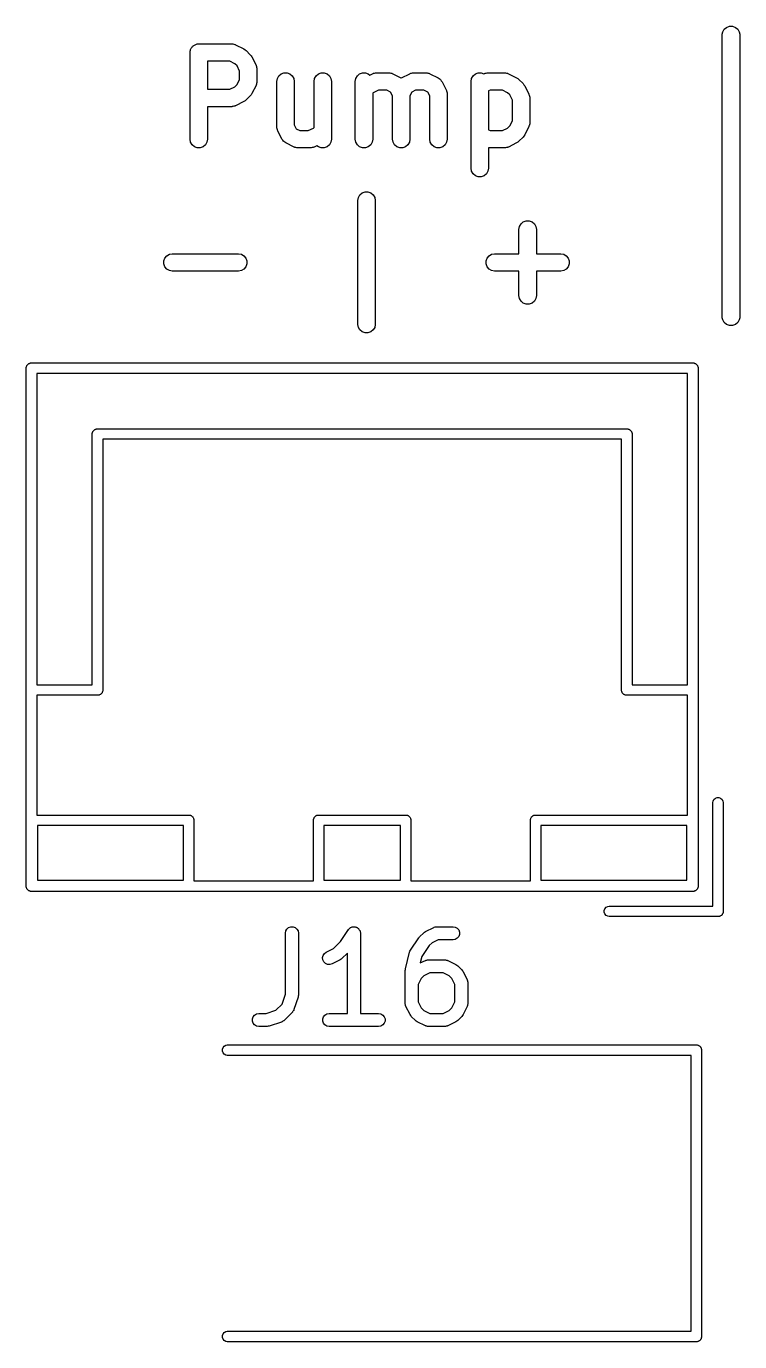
# Model space of a CAD drawing. Extents: x 100.8 to 195, y -113.5 to -35.1.
# Drawn here: x 159.18 to 167.4, y -50.31 to -35.15 of the extents above; entities that cross this region are included whole.
import ezdxf

# ---------------------------------------------------------------- set-up
doc = ezdxf.new("R2010")
doc.units = 0
doc.header["$MEASUREMENT"] = 0
doc.layers.add('BLACK', color=7, linetype='CONTINUOUS')

msp = doc.modelspace()

# ---------------------------------------------------------------- linework, layer by layer
at = {"layer": 'BLACK', "linetype": 'CONTINUOUS'}
for p, q in [((167.222, -35.1847), (167.249, -35.1621)), ((167.249, -35.1621), (167.282, -35.15)), ((167.282, -35.15), (167.318, -35.15)), ((167.318, -35.15), (167.351, -35.1621)), ((167.351, -35.1621), (167.378, -35.1847)), ((167.2, -35.2413), (167.205, -35.2153)), ((167.2, -38.5087), (167.2, -35.2413)), ((167.205, -35.2153), (167.222, -35.1847)), ((167.378, -35.1847), (167.395, -35.2153)), ((167.395, -35.2153), (167.4, -35.2413)), ((167.4, -35.2413), (167.4, -38.5087)), ((161.067, -35.4524), (161.068, -35.4438)), ((161.067, -36.4524), (161.067, -35.4524)), ((161.068, -35.435), (161.071, -35.4268)), ((161.068, -35.4438), (161.068, -35.435)), ((161.071, -35.4268), (161.073, -35.4182)), ((161.073, -35.4182), (161.077, -35.4106)), ((161.077, -35.4106), (161.08, -35.4024)), ((161.08, -35.4024), (161.086, -35.3957)), ((161.086, -35.3957), (161.09, -35.3881)), ((161.09, -35.3881), (161.097, -35.3825)), ((161.097, -35.3825), (161.102, -35.3758)), ((161.102, -35.3758), (161.11, -35.3714)), ((161.11, -35.3714), (161.117, -35.3658)), ((161.117, -35.3658), (161.125, -35.3628)), ((161.125, -35.3628), (161.132, -35.3584)), ((161.132, -35.3584), (161.141, -35.3569)), ((161.141, -35.3569), (161.149, -35.3539)), ((161.149, -35.3539), (161.158, -35.3539)), ((161.158, -35.3539), (161.167, -35.3524)), ((161.167, -35.3524), (161.548, -35.3524)), ((161.548, -35.3524), (161.553, -35.3534)), ((161.553, -35.3534), (161.559, -35.353)), ((161.559, -35.353), (161.57, -35.3564)), ((161.57, -35.3564), (161.582, -35.3584)), ((161.582, -35.3584), (161.587, -35.3613)), ((161.587, -35.3613), (161.592, -35.3629)), ((161.592, -35.3629), (161.688, -35.4106)), ((161.688, -35.4106), (161.7, -35.4201)), ((161.7, -35.4201), (161.714, -35.4293)), ((161.714, -35.4293), (161.761, -35.4769)), ((161.267, -35.5524), (161.267, -35.8762)), ((161.524, -35.5524), (161.267, -35.5524)), ((161.584, -35.5822), (161.524, -35.5524)), ((161.608, -35.6069), (161.584, -35.5822)), ((161.638, -35.6665), (161.608, -35.6069)), ((161.761, -35.4769), (161.77, -35.49)), ((161.77, -35.49), (161.78, -35.5029)), ((161.78, -35.5029), (161.828, -35.5981)), ((161.828, -35.5981), (161.829, -35.6037)), ((161.829, -35.6037), (161.832, -35.6087)), ((161.832, -35.6087), (161.834, -35.6202)), ((161.834, -35.6202), (161.837, -35.6314)), ((161.608, -35.8217), (161.638, -35.7621)), ((161.638, -35.7621), (161.638, -35.6665)), ((161.837, -35.6314), (161.837, -35.6372)), ((161.837, -35.6372), (161.838, -35.6429)), ((161.838, -35.6429), (161.838, -35.7857)), ((162.067, -35.7857), (162.073, -35.7515)), ((162.073, -35.7515), (162.09, -35.7214)), ((162.09, -35.7214), (162.117, -35.6991)), ((162.117, -35.6991), (162.149, -35.6872)), ((162.149, -35.6872), (162.184, -35.6872)), ((162.184, -35.6872), (162.217, -35.6991)), ((162.217, -35.6991), (162.243, -35.7214)), ((162.243, -35.7214), (162.261, -35.7515)), ((162.261, -35.7515), (162.267, -35.7857)), ((162.495, -35.7857), (162.501, -35.7515)), ((162.501, -35.7515), (162.519, -35.7214)), ((162.519, -35.7214), (162.545, -35.6991)), ((162.545, -35.6991), (162.578, -35.6872)), ((162.578, -35.6872), (162.613, -35.6872)), ((162.613, -35.6872), (162.645, -35.6991)), ((162.645, -35.6991), (162.672, -35.7214)), ((162.672, -35.7214), (162.689, -35.7515)), ((162.689, -35.7515), (162.695, -35.7857)), ((162.971, -35.7857), (162.977, -35.7515)), ((162.977, -35.7515), (162.995, -35.7214)), ((162.995, -35.7214), (163.021, -35.6991)), ((163.021, -35.6991), (163.054, -35.6872)), ((163.054, -35.6872), (163.089, -35.6872)), ((163.089, -35.6872), (163.121, -35.6991)), ((163.121, -35.6991), (163.137, -35.7124)), ((163.137, -35.7124), (163.17, -35.6963)), ((163.17, -35.6963), (163.175, -35.6946)), ((163.175, -35.6946), (163.18, -35.6917)), ((163.18, -35.6917), (163.192, -35.6897)), ((163.192, -35.6897), (163.203, -35.6864)), ((163.203, -35.6864), (163.209, -35.6867)), ((163.209, -35.6867), (163.214, -35.6857)), ((163.214, -35.6857), (163.357, -35.6857)), ((163.357, -35.6857), (163.363, -35.6867)), ((163.363, -35.6867), (163.369, -35.6864)), ((163.369, -35.6864), (163.38, -35.6897)), ((163.38, -35.6897), (163.391, -35.6917)), ((163.391, -35.6917), (163.396, -35.6946)), ((163.396, -35.6946), (163.402, -35.6963)), ((163.402, -35.6963), (163.497, -35.7439)), ((163.497, -35.7439), (163.5, -35.746)), ((163.5, -35.746), (163.503, -35.7439)), ((163.503, -35.7439), (163.598, -35.6963)), ((163.598, -35.6963), (163.604, -35.6946)), ((163.604, -35.6946), (163.609, -35.6917)), ((163.609, -35.6917), (163.62, -35.6897)), ((163.62, -35.6897), (163.631, -35.6864)), ((163.631, -35.6864), (163.637, -35.6867)), ((163.637, -35.6867), (163.643, -35.6857)), ((163.643, -35.6857), (163.786, -35.6857)), ((163.786, -35.6857), (163.791, -35.6867)), ((163.791, -35.6867), (163.797, -35.6864)), ((163.797, -35.6864), (163.808, -35.6897)), ((163.808, -35.6897), (163.82, -35.6917)), ((163.82, -35.6917), (163.825, -35.6946)), ((163.825, -35.6946), (163.83, -35.6963)), ((163.83, -35.6963), (163.926, -35.7439)), ((163.926, -35.7439), (163.937, -35.7526)), ((163.937, -35.7526), (163.95, -35.7607)), ((163.95, -35.7607), (163.951, -35.7629)), ((163.951, -35.7629), (163.954, -35.7646)), ((163.954, -35.7646), (163.962, -35.7768)), ((163.962, -35.7768), (163.97, -35.7886)), ((164.305, -35.7857), (164.311, -35.7515)), ((164.311, -35.7515), (164.328, -35.7214)), ((164.328, -35.7214), (164.355, -35.6991)), ((164.355, -35.6991), (164.387, -35.6872)), ((164.387, -35.6872), (164.422, -35.6872)), ((164.422, -35.6872), (164.452, -35.698)), ((164.452, -35.698), (164.455, -35.6963)), ((164.455, -35.6963), (164.461, -35.6946)), ((164.461, -35.6946), (164.466, -35.6917)), ((164.466, -35.6917), (164.477, -35.6897)), ((164.477, -35.6897), (164.489, -35.6864)), ((164.489, -35.6864), (164.494, -35.6867)), ((164.494, -35.6867), (164.5, -35.6857)), ((164.5, -35.6857), (164.69, -35.6857)), ((164.69, -35.6857), (164.696, -35.6867)), ((164.696, -35.6867), (164.702, -35.6864)), ((164.702, -35.6864), (164.713, -35.6897)), ((164.713, -35.6897), (164.725, -35.6917)), ((164.725, -35.6917), (164.73, -35.6946)), ((164.73, -35.6946), (164.735, -35.6963)), ((164.735, -35.6963), (164.83, -35.7439)), ((164.83, -35.7439), (164.843, -35.7534)), ((164.843, -35.7534), (164.856, -35.7626)), ((164.856, -35.7626), (164.904, -35.8102)), ((161.267, -35.8762), (161.524, -35.8762)), ((161.524, -35.8762), (161.584, -35.8464)), ((161.584, -35.8464), (161.608, -35.8217)), ((161.78, -35.9257), (161.77, -35.9385)), ((161.828, -35.8304), (161.78, -35.9257)), ((161.829, -35.8249), (161.828, -35.8304)), ((161.832, -35.8199), (161.829, -35.8249)), ((161.834, -35.8084), (161.832, -35.8199)), ((161.837, -35.7971), (161.834, -35.8084)), ((161.838, -35.7857), (161.837, -35.7914)), ((161.837, -35.7914), (161.837, -35.7971)), ((162.067, -36.3095), (162.067, -35.7857)), ((162.267, -35.7857), (162.267, -36.2859)), ((162.495, -36.3157), (162.495, -35.7857)), ((162.695, -35.7857), (162.695, -36.4524)), ((162.971, -36.4524), (162.971, -35.7857)), ((163.178, -35.9155), (163.171, -35.9224)), ((163.171, -35.9224), (163.171, -36.4524)), ((163.238, -35.8857), (163.178, -35.9155)), ((163.334, -35.8857), (163.238, -35.8857)), ((163.378, -35.9079), (163.334, -35.8857)), ((163.4, -35.9522), (163.378, -35.9079)), ((163.622, -35.9079), (163.6, -35.9522)), ((163.666, -35.8857), (163.622, -35.9079)), ((163.762, -35.8857), (163.666, -35.8857)), ((163.806, -35.9079), (163.762, -35.8857)), ((163.829, -35.9522), (163.806, -35.9079)), ((163.97, -35.7886), (164.018, -35.8838)), ((164.018, -35.8838), (164.02, -35.8894)), ((164.02, -35.8894), (164.023, -35.8944)), ((164.023, -35.8944), (164.025, -35.9059)), ((164.025, -35.9059), (164.028, -35.9171)), ((164.028, -35.9171), (164.028, -35.9229)), ((164.028, -35.9229), (164.029, -35.9286)), ((164.029, -35.9286), (164.029, -36.4524)), ((164.305, -36.7857), (164.305, -35.7857)), ((164.524, -35.8857), (164.505, -35.8951)), ((164.505, -35.8951), (164.505, -36.343)), ((164.667, -35.8857), (164.524, -35.8857)), ((164.726, -35.9155), (164.667, -35.8857)), ((164.751, -35.9402), (164.726, -35.9155)), ((164.904, -35.8102), (164.913, -35.8234)), ((164.913, -35.8234), (164.923, -35.8362)), ((164.923, -35.8362), (164.97, -35.9315)), ((161.548, -36.0762), (161.267, -36.0762)), ((161.267, -36.0762), (161.267, -36.4524)), ((161.553, -36.0752), (161.548, -36.0762)), ((161.559, -36.0755), (161.553, -36.0752)), ((161.57, -36.0722), (161.559, -36.0755)), ((161.582, -36.0702), (161.57, -36.0722)), ((161.587, -36.0673), (161.582, -36.0702)), ((161.592, -36.0656), (161.587, -36.0673)), ((161.688, -36.018), (161.592, -36.0656)), ((161.7, -36.0085), (161.688, -36.018)), ((161.714, -35.9993), (161.7, -36.0085)), ((161.761, -35.9517), (161.714, -35.9993)), ((161.77, -35.9385), (161.761, -35.9517)), ((163.4, -36.4524), (163.4, -35.9522)), ((163.6, -35.9522), (163.6, -36.4524)), ((163.829, -36.4524), (163.829, -35.9522)), ((164.781, -35.9998), (164.751, -35.9402)), ((164.781, -36.2383), (164.781, -35.9998)), ((164.97, -35.9315), (164.972, -35.937)), ((164.972, -35.937), (164.975, -35.942)), ((164.975, -35.942), (164.977, -35.9535)), ((164.977, -35.9535), (164.98, -35.9648)), ((164.98, -35.9648), (164.98, -35.9705)), ((164.98, -35.9705), (164.981, -35.9762)), ((164.981, -35.9762), (164.981, -36.2619)), ((162.068, -36.3152), (162.067, -36.3095)), ((162.067, -36.321), (162.068, -36.3152)), ((162.071, -36.3322), (162.067, -36.321)), ((162.073, -36.3437), (162.071, -36.3322)), ((162.076, -36.3487), (162.073, -36.3437)), ((162.077, -36.3542), (162.076, -36.3487)), ((162.125, -36.4495), (162.077, -36.3542)), ((162.267, -36.2859), (162.289, -36.3302)), ((162.289, -36.3302), (162.333, -36.3524)), ((162.333, -36.3524), (162.429, -36.3524)), ((162.429, -36.3524), (162.488, -36.3226)), ((162.488, -36.3226), (162.495, -36.3157)), ((164.505, -36.343), (164.524, -36.3524)), ((164.524, -36.3524), (164.667, -36.3524)), ((164.667, -36.3524), (164.726, -36.3226)), ((164.726, -36.3226), (164.751, -36.2979)), ((164.751, -36.2979), (164.781, -36.2383)), ((164.97, -36.3066), (164.923, -36.4019)), ((164.972, -36.3011), (164.97, -36.3066)), ((164.975, -36.2961), (164.972, -36.3011)), ((164.977, -36.2846), (164.975, -36.2961)), ((164.98, -36.2733), (164.977, -36.2846)), ((164.981, -36.2619), (164.98, -36.2676)), ((164.98, -36.2676), (164.98, -36.2733)), ((161.073, -36.4866), (161.067, -36.4524)), ((161.09, -36.5167), (161.073, -36.4866)), ((161.117, -36.539), (161.09, -36.5167)), ((161.243, -36.5167), (161.217, -36.539)), ((161.261, -36.4866), (161.243, -36.5167)), ((161.267, -36.4524), (161.261, -36.4866)), ((162.134, -36.4613), (162.125, -36.4495)), ((162.142, -36.4735), (162.134, -36.4613)), ((162.144, -36.4752), (162.142, -36.4735)), ((162.146, -36.4774), (162.144, -36.4752)), ((162.158, -36.4855), (162.146, -36.4774)), ((162.17, -36.4942), (162.158, -36.4855)), ((162.265, -36.5418), (162.17, -36.4942)), ((162.529, -36.5257), (162.497, -36.5418)), ((162.545, -36.539), (162.529, -36.5257)), ((162.672, -36.5167), (162.645, -36.539)), ((162.689, -36.4866), (162.672, -36.5167)), ((162.695, -36.4524), (162.689, -36.4866)), ((162.977, -36.4866), (162.971, -36.4524)), ((162.995, -36.5167), (162.977, -36.4866)), ((163.021, -36.539), (162.995, -36.5167)), ((163.148, -36.5167), (163.121, -36.539)), ((163.165, -36.4866), (163.148, -36.5167)), ((163.171, -36.4524), (163.165, -36.4866)), ((163.406, -36.4866), (163.4, -36.4524)), ((163.423, -36.5167), (163.406, -36.4866)), ((163.45, -36.539), (163.423, -36.5167)), ((163.577, -36.5167), (163.55, -36.539)), ((163.594, -36.4866), (163.577, -36.5167)), ((163.6, -36.4524), (163.594, -36.4866)), ((163.835, -36.4866), (163.829, -36.4524)), ((163.852, -36.5167), (163.835, -36.4866)), ((163.879, -36.539), (163.852, -36.5167)), ((164.005, -36.5167), (163.979, -36.539)), ((164.023, -36.4866), (164.005, -36.5167)), ((164.029, -36.4524), (164.023, -36.4866)), ((164.83, -36.4942), (164.735, -36.5418)), ((164.843, -36.4847), (164.83, -36.4942)), ((164.856, -36.4755), (164.843, -36.4847)), ((164.904, -36.4279), (164.856, -36.4755)), ((164.913, -36.4147), (164.904, -36.4279)), ((164.923, -36.4019), (164.913, -36.4147)), ((161.149, -36.5509), (161.117, -36.539)), ((161.184, -36.5509), (161.149, -36.5509)), ((161.217, -36.539), (161.184, -36.5509)), ((162.27, -36.5435), (162.265, -36.5418)), ((162.275, -36.5463), (162.27, -36.5435)), ((162.287, -36.5484), (162.275, -36.5463)), ((162.298, -36.5517), (162.287, -36.5484)), ((162.304, -36.5514), (162.298, -36.5517)), ((162.31, -36.5524), (162.304, -36.5514)), ((162.452, -36.5524), (162.31, -36.5524)), ((162.458, -36.5514), (162.452, -36.5524)), ((162.464, -36.5517), (162.458, -36.5514)), ((162.475, -36.5484), (162.464, -36.5517)), ((162.487, -36.5463), (162.475, -36.5484)), ((162.492, -36.5435), (162.487, -36.5463)), ((162.497, -36.5418), (162.492, -36.5435)), ((162.578, -36.5509), (162.545, -36.539)), ((162.613, -36.5509), (162.578, -36.5509)), ((162.645, -36.539), (162.613, -36.5509)), ((163.054, -36.5509), (163.021, -36.539)), ((163.089, -36.5509), (163.054, -36.5509)), ((163.121, -36.539), (163.089, -36.5509)), ((163.483, -36.5509), (163.45, -36.539)), ((163.517, -36.5509), (163.483, -36.5509)), ((163.55, -36.539), (163.517, -36.5509)), ((163.911, -36.5509), (163.879, -36.539)), ((163.946, -36.5509), (163.911, -36.5509)), ((163.979, -36.539), (163.946, -36.5509)), ((164.69, -36.5524), (164.505, -36.5524)), ((164.505, -36.5524), (164.505, -36.7857)), ((164.696, -36.5514), (164.69, -36.5524)), ((164.702, -36.5517), (164.696, -36.5514)), ((164.713, -36.5484), (164.702, -36.5517)), ((164.725, -36.5463), (164.713, -36.5484)), ((164.73, -36.5435), (164.725, -36.5463)), ((164.735, -36.5418), (164.73, -36.5435)), ((164.311, -36.8199), (164.305, -36.7857)), ((164.328, -36.85), (164.311, -36.8199)), ((164.499, -36.8199), (164.481, -36.85)), ((164.505, -36.7857), (164.499, -36.8199)), ((164.355, -36.8723), (164.328, -36.85)), ((164.387, -36.8842), (164.355, -36.8723)), ((164.422, -36.8842), (164.387, -36.8842)), ((164.455, -36.8723), (164.422, -36.8842)), ((164.481, -36.85), (164.455, -36.8723)), ((163, -37.1571), (163.006, -37.1229)), ((163.006, -37.1229), (163.023, -37.0929)), ((163.023, -37.0929), (163.05, -37.0705)), ((163.05, -37.0705), (163.083, -37.0587)), ((163.083, -37.0587), (163.117, -37.0587)), ((163.117, -37.0587), (163.15, -37.0705)), ((163.15, -37.0705), (163.177, -37.0929)), ((163.177, -37.0929), (163.194, -37.1229)), ((163.194, -37.1229), (163.2, -37.1571)), ((163, -38.5857), (163, -37.1571)), ((163.2, -37.1571), (163.2, -38.5857)), ((164.863, -37.4563), (164.881, -37.4262)), ((164.881, -37.4262), (164.907, -37.4039)), ((164.907, -37.4039), (164.94, -37.392)), ((164.94, -37.392), (164.975, -37.392)), ((164.975, -37.392), (165.007, -37.4039)), ((165.007, -37.4039), (165.034, -37.4262)), ((165.034, -37.4262), (165.051, -37.4563)), ((164.857, -37.4905), (164.863, -37.4563)), ((164.857, -37.7714), (164.857, -37.4905)), ((165.051, -37.4563), (165.057, -37.4905)), ((165.057, -37.4905), (165.057, -37.7714)), ((160.763, -37.8541), (160.775, -37.8214)), ((160.763, -37.8888), (160.763, -37.8541)), ((160.775, -37.9214), (160.763, -37.8888)), ((160.775, -37.8214), (160.798, -37.7948)), ((160.798, -37.7948), (160.828, -37.7775)), ((160.828, -37.7775), (160.862, -37.7714)), ((160.862, -37.7714), (161.624, -37.7714)), ((161.624, -37.7714), (161.658, -37.7775)), ((161.658, -37.7775), (161.688, -37.7948)), ((161.688, -37.7948), (161.71, -37.8214)), ((161.71, -37.8214), (161.722, -37.8541)), ((161.722, -37.8888), (161.71, -37.9214)), ((161.722, -37.8541), (161.722, -37.8888)), ((164.478, -37.8541), (164.49, -37.8214)), ((164.478, -37.8888), (164.478, -37.8541)), ((164.49, -37.9214), (164.478, -37.8888)), ((164.49, -37.8214), (164.512, -37.7948)), ((164.512, -37.7948), (164.542, -37.7775)), ((164.542, -37.7775), (164.576, -37.7714)), ((164.576, -37.7714), (164.857, -37.7714)), ((165.057, -37.7714), (165.338, -37.7714)), ((165.338, -37.7714), (165.372, -37.7775)), ((165.372, -37.7775), (165.402, -37.7948)), ((165.402, -37.7948), (165.425, -37.8214)), ((165.425, -37.8214), (165.437, -37.8541)), ((165.437, -37.8888), (165.425, -37.9214)), ((165.437, -37.8541), (165.437, -37.8888)), ((160.798, -37.948), (160.775, -37.9214)), ((160.828, -37.9654), (160.798, -37.948)), ((160.862, -37.9714), (160.828, -37.9654)), ((161.624, -37.9714), (160.862, -37.9714)), ((161.658, -37.9654), (161.624, -37.9714)), ((161.688, -37.948), (161.658, -37.9654)), ((161.71, -37.9214), (161.688, -37.948)), ((164.512, -37.948), (164.49, -37.9214)), ((164.542, -37.9654), (164.512, -37.948)), ((164.576, -37.9714), (164.542, -37.9654)), ((164.857, -37.9714), (164.576, -37.9714)), ((164.857, -38.2524), (164.857, -37.9714)), ((165.338, -37.9714), (165.057, -37.9714)), ((165.057, -37.9714), (165.057, -38.2524)), ((165.372, -37.9654), (165.338, -37.9714)), ((165.402, -37.948), (165.372, -37.9654)), ((165.425, -37.9214), (165.402, -37.948)), ((164.863, -38.2866), (164.857, -38.2524)), ((164.881, -38.3167), (164.863, -38.2866)), ((164.907, -38.339), (164.881, -38.3167)), ((164.94, -38.3509), (164.907, -38.339)), ((164.975, -38.3509), (164.94, -38.3509)), ((165.007, -38.339), (164.975, -38.3509)), ((165.034, -38.3167), (165.007, -38.339)), ((165.051, -38.2866), (165.034, -38.3167)), ((165.057, -38.2524), (165.051, -38.2866)), ((163.006, -38.6199), (163, -38.5857)), ((163.023, -38.65), (163.006, -38.6199)), ((163.05, -38.6723), (163.023, -38.65)), ((163.177, -38.65), (163.15, -38.6723)), ((163.194, -38.6199), (163.177, -38.65)), ((163.2, -38.5857), (163.194, -38.6199)), ((167.205, -38.5347), (167.2, -38.5087)), ((167.222, -38.5653), (167.205, -38.5347)), ((167.249, -38.5879), (167.222, -38.5653)), ((167.282, -38.6), (167.249, -38.5879)), ((167.318, -38.6), (167.282, -38.6)), ((167.351, -38.5879), (167.318, -38.6)), ((167.378, -38.5653), (167.351, -38.5879)), ((167.395, -38.5347), (167.378, -38.5653)), ((167.4, -38.5087), (167.395, -38.5347)), ((163.083, -38.6842), (163.05, -38.6723)), ((163.117, -38.6842), (163.083, -38.6842)), ((163.15, -38.6723), (163.117, -38.6842)), ((159.18, -39.0794), (159.182, -39.0744)), ((159.18, -39.0847), (159.18, -39.0794)), ((159.18, -39.0848), (159.18, -39.0847)), ((159.18, -45.0494), (159.18, -39.0848)), ((159.182, -39.0744), (159.183, -39.0692)), ((159.183, -39.0692), (159.185, -39.0645)), ((159.185, -39.0645), (159.187, -39.0595)), ((159.187, -39.0595), (159.191, -39.0555)), ((159.191, -39.0555), (159.193, -39.0508)), ((159.193, -39.0508), (159.197, -39.0474)), ((159.197, -39.0474), (159.201, -39.0433)), ((159.201, -39.0433), (159.205, -39.0407)), ((159.205, -39.0407), (159.21, -39.0372)), ((159.21, -39.0372), (159.215, -39.0354)), ((159.215, -39.0354), (159.219, -39.0327)), ((159.219, -39.0327), (159.224, -39.0318)), ((159.224, -39.0318), (159.229, -39.03)), ((159.229, -39.03), (159.235, -39.03)), ((159.235, -39.03), (159.235, -39.03)), ((159.235, -39.03), (166.865, -39.03)), ((166.865, -39.03), (166.871, -39.03)), ((166.865, -39.03), (166.865, -39.03)), ((166.871, -39.03), (166.876, -39.0318)), ((166.876, -39.0318), (166.881, -39.0327)), ((166.881, -39.0327), (166.885, -39.0354)), ((166.885, -39.0354), (166.89, -39.0372)), ((166.89, -39.0372), (166.895, -39.0407)), ((166.895, -39.0407), (166.899, -39.0433)), ((166.899, -39.0433), (166.903, -39.0474)), ((166.903, -39.0474), (166.907, -39.0508)), ((166.907, -39.0508), (166.909, -39.0555)), ((166.909, -39.0555), (166.913, -39.0595)), ((166.913, -39.0595), (166.915, -39.0645)), ((166.915, -39.0645), (166.917, -39.0692)), ((166.917, -39.0692), (166.918, -39.0744)), ((166.918, -39.0744), (166.92, -39.0794)), ((166.92, -39.0794), (166.92, -39.0847)), ((166.92, -39.0847), (166.92, -39.0848)), ((166.92, -39.0848), (166.92, -45.0652)), ((166.8, -39.15), (159.3, -39.15)), ((159.3, -39.15), (159.3, -42.74)), ((166.8, -42.74), (166.8, -39.15)), ((159.94, -39.8394), (159.942, -39.8344)), ((159.94, -39.8448), (159.94, -39.8394)), ((159.94, -42.74), (159.94, -39.8448)), ((159.942, -39.8344), (159.943, -39.8292)), ((159.943, -39.8292), (159.945, -39.8246)), ((159.945, -39.8246), (159.947, -39.8195)), ((159.947, -39.8195), (159.951, -39.8154)), ((159.951, -39.8154), (159.953, -39.8108)), ((159.953, -39.8108), (159.957, -39.8074)), ((159.957, -39.8074), (159.961, -39.8033)), ((159.961, -39.8033), (159.965, -39.8007)), ((159.965, -39.8007), (159.97, -39.7972)), ((159.97, -39.7972), (159.975, -39.7954)), ((159.975, -39.7954), (159.979, -39.7927)), ((159.979, -39.7927), (159.984, -39.7918)), ((159.984, -39.7918), (159.989, -39.79)), ((159.989, -39.79), (159.995, -39.79)), ((159.995, -39.79), (159.995, -39.79)), ((159.995, -39.79), (166.105, -39.79)), ((166.105, -39.79), (166.111, -39.79)), ((166.105, -39.79), (166.105, -39.79)), ((166.111, -39.79), (166.116, -39.7918)), ((166.116, -39.7918), (166.121, -39.7927)), ((166.121, -39.7927), (166.125, -39.7954)), ((166.125, -39.7954), (166.13, -39.7972)), ((166.13, -39.7972), (166.135, -39.8007)), ((166.135, -39.8007), (166.139, -39.8033)), ((166.139, -39.8033), (166.143, -39.8074)), ((166.143, -39.8074), (166.147, -39.8108)), ((166.147, -39.8108), (166.149, -39.8155)), ((166.149, -39.8155), (166.153, -39.8195)), ((166.153, -39.8195), (166.155, -39.8245)), ((166.155, -39.8245), (166.157, -39.8292)), ((166.157, -39.8292), (166.158, -39.8344)), ((166.158, -39.8344), (166.16, -39.8394)), ((166.16, -39.8394), (166.16, -39.8447)), ((166.16, -39.8447), (166.16, -39.8448)), ((166.16, -39.8448), (166.16, -42.74)), ((166.04, -39.91), (160.06, -39.91)), ((160.06, -39.91), (160.06, -42.8052)), ((166.04, -42.8052), (166.04, -39.91)), ((159.3, -42.74), (159.94, -42.74)), ((166.16, -42.74), (166.8, -42.74)), ((160.005, -42.86), (159.3, -42.86)), ((159.3, -42.86), (159.3, -44.24)), ((160.011, -42.86), (160.005, -42.86)), ((160.005, -42.86), (160.005, -42.86)), ((160.016, -42.8582), (160.011, -42.86)), ((160.021, -42.8573), (160.016, -42.8582)), ((160.025, -42.8546), (160.021, -42.8573)), ((160.03, -42.8528), (160.025, -42.8546)), ((160.035, -42.8493), (160.03, -42.8528)), ((160.039, -42.8467), (160.035, -42.8493)), ((160.043, -42.8426), (160.039, -42.8467)), ((160.047, -42.8392), (160.043, -42.8426)), ((160.049, -42.8345), (160.047, -42.8392)), ((160.053, -42.8305), (160.049, -42.8345)), ((160.055, -42.8255), (160.053, -42.8305)), ((160.057, -42.8208), (160.055, -42.8255)), ((160.058, -42.8156), (160.057, -42.8208)), ((160.06, -42.8106), (160.058, -42.8156)), ((160.06, -42.8052), (160.06, -42.8053)), ((160.06, -42.8053), (160.06, -42.8106)), ((166.04, -42.8053), (166.04, -42.8052)), ((166.04, -42.8106), (166.04, -42.8053)), ((166.042, -42.8156), (166.04, -42.8106)), ((166.043, -42.8208), (166.042, -42.8156)), ((166.045, -42.8255), (166.043, -42.8208)), ((166.047, -42.8305), (166.045, -42.8255)), ((166.051, -42.8345), (166.047, -42.8305)), ((166.053, -42.8392), (166.051, -42.8345)), ((166.057, -42.8426), (166.053, -42.8392)), ((166.061, -42.8467), (166.057, -42.8426)), ((166.065, -42.8493), (166.061, -42.8467)), ((166.07, -42.8528), (166.065, -42.8493)), ((166.075, -42.8546), (166.07, -42.8528)), ((166.079, -42.8573), (166.075, -42.8546)), ((166.084, -42.8582), (166.079, -42.8573)), ((166.089, -42.86), (166.084, -42.8582)), ((166.095, -42.86), (166.089, -42.86)), ((166.8, -42.86), (166.095, -42.86)), ((166.095, -42.86), (166.095, -42.86)), ((166.8, -44.24), (166.8, -42.86)), ((167.09, -44.0948), (167.093, -44.0792)), ((167.09, -45.29), (167.09, -44.0948)), ((167.093, -44.0792), (167.103, -44.0608)), ((167.103, -44.0608), (167.12, -44.0472)), ((167.12, -44.0472), (167.139, -44.04)), ((167.139, -44.04), (167.161, -44.04)), ((167.161, -44.04), (167.18, -44.0472)), ((167.18, -44.0472), (167.197, -44.0608)), ((167.197, -44.0608), (167.207, -44.0792)), ((167.207, -44.0792), (167.21, -44.0948)), ((167.21, -44.0948), (167.21, -45.3552)), ((159.3, -44.24), (161.055, -44.24)), ((161.055, -44.24), (161.055, -44.24)), ((161.055, -44.24), (161.061, -44.24)), ((161.061, -44.24), (161.066, -44.2418)), ((161.066, -44.2418), (161.071, -44.2427)), ((161.071, -44.2427), (161.075, -44.2454)), ((161.075, -44.2454), (161.08, -44.2472)), ((161.08, -44.2472), (161.085, -44.2507)), ((161.085, -44.2507), (161.089, -44.2533)), ((161.089, -44.2533), (161.093, -44.2574)), ((161.093, -44.2574), (161.097, -44.2608)), ((161.097, -44.2608), (161.099, -44.2655)), ((161.099, -44.2655), (161.103, -44.2695)), ((162.497, -44.2695), (162.501, -44.2655)), ((162.501, -44.2655), (162.503, -44.2608)), ((162.503, -44.2608), (162.507, -44.2574)), ((162.507, -44.2574), (162.511, -44.2533)), ((162.511, -44.2533), (162.515, -44.2507)), ((162.515, -44.2507), (162.52, -44.2472)), ((162.52, -44.2472), (162.525, -44.2454)), ((162.525, -44.2454), (162.529, -44.2427)), ((162.529, -44.2427), (162.534, -44.2418)), ((162.534, -44.2418), (162.539, -44.24)), ((162.539, -44.24), (162.545, -44.24)), ((162.545, -44.24), (162.545, -44.24)), ((162.545, -44.24), (163.555, -44.24)), ((163.555, -44.24), (163.555, -44.24)), ((163.555, -44.24), (163.561, -44.24)), ((163.561, -44.24), (163.566, -44.2418)), ((163.566, -44.2418), (163.571, -44.2427)), ((163.571, -44.2427), (163.575, -44.2454)), ((163.575, -44.2454), (163.58, -44.2472)), ((163.58, -44.2472), (163.585, -44.2507)), ((163.585, -44.2507), (163.589, -44.2533)), ((163.589, -44.2533), (163.593, -44.2574)), ((163.593, -44.2574), (163.597, -44.2608)), ((163.597, -44.2608), (163.599, -44.2655)), ((163.599, -44.2655), (163.603, -44.2695)), ((164.997, -44.2695), (165.001, -44.2655)), ((165.001, -44.2655), (165.003, -44.2608)), ((165.003, -44.2608), (165.007, -44.2574)), ((165.007, -44.2574), (165.011, -44.2533)), ((165.011, -44.2533), (165.015, -44.2507)), ((165.015, -44.2507), (165.02, -44.2472)), ((165.02, -44.2472), (165.025, -44.2454)), ((165.025, -44.2454), (165.029, -44.2427)), ((165.029, -44.2427), (165.034, -44.2418)), ((165.034, -44.2418), (165.039, -44.24)), ((165.039, -44.24), (165.045, -44.24)), ((165.045, -44.24), (165.045, -44.24)), ((165.045, -44.24), (166.8, -44.24)), ((159.31, -44.36), (159.31, -44.99)), ((160.99, -44.36), (159.31, -44.36)), ((160.99, -44.99), (160.99, -44.36)), ((161.103, -44.2695), (161.105, -44.2745)), ((161.105, -44.2745), (161.107, -44.2792)), ((161.107, -44.2792), (161.108, -44.2844)), ((161.108, -44.2844), (161.11, -44.2894)), ((161.11, -44.2894), (161.11, -44.2947)), ((161.11, -44.2947), (161.11, -44.2948)), ((161.11, -44.2948), (161.11, -45)), ((162.49, -44.2894), (162.492, -44.2844)), ((162.49, -44.2947), (162.49, -44.2894)), ((162.49, -44.2948), (162.49, -44.2947)), ((162.49, -45), (162.49, -44.2948)), ((162.492, -44.2844), (162.493, -44.2792)), ((162.493, -44.2792), (162.495, -44.2745)), ((162.495, -44.2745), (162.497, -44.2695)), ((162.61, -44.36), (162.61, -44.99)), ((163.49, -44.36), (162.61, -44.36)), ((163.49, -44.99), (163.49, -44.36)), ((163.603, -44.2695), (163.605, -44.2745)), ((163.605, -44.2745), (163.607, -44.2792)), ((163.607, -44.2792), (163.608, -44.2844)), ((163.608, -44.2844), (163.61, -44.2894)), ((163.61, -44.2894), (163.61, -44.2947)), ((163.61, -44.2947), (163.61, -44.2948)), ((163.61, -44.2948), (163.61, -45)), ((164.99, -44.2894), (164.992, -44.2844)), ((164.99, -44.2947), (164.99, -44.2894)), ((164.99, -44.2948), (164.99, -44.2947)), ((164.99, -45), (164.99, -44.2948)), ((164.992, -44.2844), (164.993, -44.2792)), ((164.993, -44.2792), (164.995, -44.2745)), ((164.995, -44.2745), (164.997, -44.2695)), ((165.11, -44.36), (165.11, -44.99)), ((166.79, -44.36), (165.11, -44.36)), ((166.79, -44.99), (166.79, -44.36)), ((159.31, -44.99), (160.99, -44.99)), ((161.11, -45), (162.49, -45)), ((162.61, -44.99), (163.49, -44.99)), ((163.61, -45), (164.99, -45)), ((165.11, -44.99), (166.79, -44.99)), ((159.18, -45.0706), (159.18, -45.0494)), ((159.182, -45.0756), (159.18, -45.0706)), ((159.183, -45.0808), (159.182, -45.0756)), ((159.185, -45.0854), (159.183, -45.0808)), ((159.187, -45.0905), (159.185, -45.0854)), ((159.191, -45.0945), (159.187, -45.0905)), ((159.193, -45.0992), (159.191, -45.0945)), ((159.197, -45.1026), (159.193, -45.0992)), ((159.201, -45.1067), (159.197, -45.1026)), ((159.205, -45.1093), (159.201, -45.1067)), ((159.21, -45.1128), (159.205, -45.1093)), ((159.215, -45.1146), (159.21, -45.1128)), ((159.219, -45.1173), (159.215, -45.1146)), ((159.224, -45.1182), (159.219, -45.1173)), ((159.229, -45.12), (159.224, -45.1182)), ((159.235, -45.12), (159.229, -45.12)), ((166.865, -45.12), (159.235, -45.12)), ((159.235, -45.12), (159.235, -45.12)), ((166.871, -45.12), (166.865, -45.12)), ((166.865, -45.12), (166.865, -45.12)), ((166.876, -45.1182), (166.871, -45.12)), ((166.881, -45.1173), (166.876, -45.1182)), ((166.885, -45.1146), (166.881, -45.1173)), ((166.89, -45.1128), (166.885, -45.1146)), ((166.895, -45.1093), (166.89, -45.1128)), ((166.899, -45.1067), (166.895, -45.1093)), ((166.903, -45.1026), (166.899, -45.1067)), ((166.907, -45.0992), (166.903, -45.1026)), ((166.909, -45.0945), (166.907, -45.0992)), ((166.913, -45.0905), (166.909, -45.0945)), ((166.915, -45.0855), (166.913, -45.0905)), ((166.917, -45.0808), (166.915, -45.0855)), ((166.918, -45.0756), (166.917, -45.0808)), ((166.92, -45.0706), (166.918, -45.0756)), ((166.92, -45.0652), (166.92, -45.0653)), ((166.92, -45.0653), (166.92, -45.0706)), ((165.84, -45.3394), (165.847, -45.3195)), ((165.847, -45.3195), (165.861, -45.3033)), ((165.861, -45.3033), (165.879, -45.2927)), ((165.879, -45.2927), (165.895, -45.29)), ((165.895, -45.29), (167.09, -45.29)), ((165.84, -45.3606), (165.84, -45.3394)), ((165.847, -45.3805), (165.84, -45.3606)), ((165.861, -45.3967), (165.847, -45.3805)), ((165.879, -45.4073), (165.861, -45.3967)), ((165.895, -45.41), (165.879, -45.4073)), ((167.155, -45.41), (165.895, -45.41)), ((167.161, -45.41), (167.155, -45.41)), ((167.155, -45.41), (167.155, -45.41)), ((167.166, -45.4082), (167.161, -45.41)), ((167.171, -45.4073), (167.166, -45.4082)), ((167.175, -45.4046), (167.171, -45.4073)), ((167.18, -45.4028), (167.175, -45.4046)), ((167.185, -45.3993), (167.18, -45.4028)), ((167.189, -45.3967), (167.185, -45.3993)), ((167.193, -45.3926), (167.189, -45.3967)), ((167.197, -45.3892), (167.193, -45.3926)), ((167.199, -45.3845), (167.197, -45.3892)), ((167.203, -45.3805), (167.199, -45.3845)), ((167.205, -45.3755), (167.203, -45.3805)), ((167.207, -45.3708), (167.205, -45.3755)), ((167.208, -45.3656), (167.207, -45.3708)), ((167.21, -45.3606), (167.208, -45.3656)), ((167.21, -45.3552), (167.21, -45.3553)), ((167.21, -45.3553), (167.21, -45.3606)), ((162.165, -45.6024), (162.17, -45.5767)), ((162.165, -46.3045), (162.165, -45.6024)), ((162.17, -45.5767), (162.183, -45.5542)), ((162.183, -45.5542), (162.203, -45.5374)), ((162.203, -45.5374), (162.227, -45.5285)), ((162.227, -45.5285), (162.254, -45.5285)), ((162.254, -45.5285), (162.278, -45.5374)), ((162.278, -45.5374), (162.298, -45.5542)), ((162.298, -45.5542), (162.311, -45.5767)), ((162.311, -45.5767), (162.315, -45.6024)), ((162.315, -45.6024), (162.315, -46.3167)), ((162.801, -45.6975), (162.892, -45.5608)), ((162.892, -45.5608), (162.895, -45.5578)), ((162.895, -45.5578), (162.897, -45.5542)), ((162.897, -45.5542), (162.904, -45.5484)), ((162.904, -45.5484), (162.91, -45.5419)), ((162.91, -45.5419), (162.914, -45.5401)), ((162.914, -45.5401), (162.917, -45.5374)), ((162.917, -45.5374), (162.926, -45.5344)), ((162.926, -45.5344), (162.934, -45.5304)), ((162.934, -45.5304), (162.938, -45.5299)), ((162.938, -45.5299), (162.942, -45.5285)), ((162.942, -45.5285), (162.951, -45.5285)), ((162.951, -45.5285), (162.96, -45.5275)), ((162.96, -45.5275), (162.964, -45.5285)), ((162.964, -45.5285), (162.968, -45.5285)), ((162.968, -45.5285), (162.976, -45.5316)), ((162.976, -45.5316), (162.985, -45.5337)), ((162.985, -45.5337), (162.988, -45.536)), ((162.988, -45.536), (162.992, -45.5374)), ((162.992, -45.5374), (162.999, -45.5432)), ((162.999, -45.5432), (163.007, -45.5481)), ((163.007, -45.5481), (163.009, -45.5515)), ((163.009, -45.5515), (163.012, -45.5542)), ((163.012, -45.5542), (163.017, -45.5619)), ((163.017, -45.5619), (163.022, -45.5691)), ((163.022, -45.5691), (163.023, -45.5731)), ((163.023, -45.5731), (163.025, -45.5767)), ((163.025, -45.5767), (163.027, -45.5855)), ((163.027, -45.5855), (163.029, -45.5941)), ((163.029, -45.5941), (163.029, -45.5983)), ((163.029, -45.5983), (163.03, -45.6024)), ((163.03, -45.6024), (163.03, -46.5274)), ((163.711, -45.6446), (163.759, -45.597)), ((163.759, -45.597), (163.769, -45.5901)), ((163.769, -45.5901), (163.778, -45.5829)), ((163.778, -45.5829), (163.874, -45.5353)), ((163.874, -45.5353), (163.878, -45.5341)), ((163.878, -45.5341), (163.881, -45.5319)), ((163.881, -45.5319), (163.89, -45.5304)), ((163.89, -45.5304), (163.899, -45.5279)), ((163.899, -45.5279), (163.903, -45.5281)), ((163.903, -45.5281), (163.907, -45.5274)), ((163.907, -45.5274), (164.098, -45.5274)), ((164.098, -45.5274), (164.123, -45.5319)), ((164.123, -45.5319), (164.146, -45.5449)), ((164.146, -45.5449), (164.163, -45.5649)), ((164.163, -45.5649), (164.171, -45.5894)), ((164.171, -45.6154), (164.163, -45.6399)), ((164.171, -45.5894), (164.171, -45.6154)), ((162.636, -45.821), (162.72, -45.7788)), ((162.72, -45.7788), (162.801, -45.6975)), ((163.607, -45.7989), (163.702, -45.656)), ((163.702, -45.656), (163.707, -45.6507)), ((163.707, -45.6507), (163.711, -45.6446)), ((163.823, -45.7454), (163.739, -45.8713)), ((163.856, -45.7116), (163.823, -45.7454)), ((163.925, -45.6774), (163.856, -45.7116)), ((164.098, -45.6774), (163.925, -45.6774)), ((164.123, -45.6729), (164.098, -45.6774)), ((164.146, -45.6598), (164.123, -45.6729)), ((164.163, -45.6399), (164.146, -45.6598)), ((162.594, -45.8836), (162.6, -45.8583)), ((162.597, -45.9095), (162.594, -45.8836)), ((162.609, -45.9328), (162.597, -45.9095)), ((162.6, -45.8583), (162.615, -45.8365)), ((162.628, -45.9507), (162.609, -45.9328)), ((162.615, -45.8365), (162.636, -45.821)), ((162.798, -45.9076), (162.703, -45.9552)), ((162.807, -45.9004), (162.798, -45.9076)), ((162.817, -45.8935), (162.807, -45.9004)), ((162.88, -45.8311), (162.817, -45.8935)), ((162.88, -46.5274), (162.88, -45.8311)), ((163.549, -46.0128), (163.596, -45.8223)), ((163.596, -45.8223), (163.601, -45.8107)), ((163.601, -45.8107), (163.607, -45.7989)), ((163.739, -45.8713), (163.72, -45.9454)), ((163.72, -45.9454), (163.778, -45.9163)), ((163.778, -45.9163), (163.783, -45.915)), ((163.783, -45.915), (163.786, -45.9129)), ((163.786, -45.9129), (163.795, -45.9113)), ((163.795, -45.9113), (163.803, -45.9088)), ((163.803, -45.9088), (163.808, -45.9091)), ((163.808, -45.9091), (163.812, -45.9083)), ((163.812, -45.9083), (164.002, -45.9083)), ((164.002, -45.9083), (164.007, -45.9091)), ((164.007, -45.9091), (164.011, -45.9088)), ((164.011, -45.9088), (164.019, -45.9113)), ((164.019, -45.9113), (164.028, -45.9129)), ((164.028, -45.9129), (164.032, -45.915)), ((164.032, -45.915), (164.036, -45.9163)), ((164.036, -45.9163), (164.131, -45.9639)), ((162.652, -45.961), (162.628, -45.9507)), ((162.678, -45.9626), (162.652, -45.961)), ((162.703, -45.9552), (162.678, -45.9626)), ((163.546, -46.031), (163.548, -46.0219)), ((163.546, -46.4119), (163.546, -46.031)), ((163.548, -46.0219), (163.549, -46.0128)), ((163.83, -46.0583), (163.761, -46.0926)), ((163.985, -46.0583), (163.83, -46.0583)), ((164.053, -46.0926), (163.985, -46.0583)), ((164.131, -45.9639), (164.141, -45.971)), ((164.141, -45.971), (164.151, -45.9779)), ((164.151, -45.9779), (164.198, -46.0255)), ((164.198, -46.0255), (164.205, -46.0354)), ((164.205, -46.0354), (164.212, -46.045)), ((164.212, -46.045), (164.26, -46.1403)), ((163.731, -46.123), (163.696, -46.1915)), ((163.696, -46.1915), (163.696, -46.3942)), ((163.761, -46.0926), (163.731, -46.123)), ((164.084, -46.123), (164.053, -46.0926)), ((164.118, -46.1915), (164.084, -46.123)), ((164.118, -46.3942), (164.118, -46.1915)), ((164.26, -46.1403), (164.261, -46.1444)), ((164.261, -46.1444), (164.263, -46.1482)), ((164.263, -46.1482), (164.265, -46.1568)), ((164.265, -46.1568), (164.267, -46.1652)), ((164.267, -46.1652), (164.267, -46.1695)), ((164.267, -46.1695), (164.268, -46.1738)), ((164.268, -46.1738), (164.268, -46.4119)), ((162.127, -46.419), (162.165, -46.3045)), ((162.312, -46.3404), (162.264, -46.4832)), ((162.313, -46.3285), (162.312, -46.3404)), ((162.315, -46.3167), (162.313, -46.3285)), ((161.811, -46.5449), (161.834, -46.5319)), ((161.834, -46.5319), (161.86, -46.5274)), ((161.86, -46.5274), (161.943, -46.5274)), ((161.943, -46.5274), (162.057, -46.4892)), ((162.057, -46.4892), (162.127, -46.419)), ((162.246, -46.5126), (162.151, -46.6078)), ((162.248, -46.509), (162.246, -46.5126)), ((162.252, -46.5061), (162.248, -46.509)), ((162.256, -46.4984), (162.252, -46.5061)), ((162.261, -46.4912), (162.256, -46.4984)), ((162.262, -46.487), (162.261, -46.4912)), ((162.264, -46.4832), (162.262, -46.487)), ((162.621, -46.5449), (162.643, -46.5319)), ((162.643, -46.5319), (162.669, -46.5274)), ((162.669, -46.5274), (162.88, -46.5274)), ((163.03, -46.5274), (163.24, -46.5274)), ((163.24, -46.5274), (163.266, -46.5319)), ((163.266, -46.5319), (163.289, -46.5449)), ((163.547, -46.4162), (163.546, -46.4119)), ((163.547, -46.4205), (163.547, -46.4162)), ((163.549, -46.4289), (163.547, -46.4205)), ((163.551, -46.4376), (163.549, -46.4289)), ((163.553, -46.4413), (163.551, -46.4376)), ((163.554, -46.4454), (163.553, -46.4413)), ((163.602, -46.5407), (163.554, -46.4454)), ((163.609, -46.5503), (163.602, -46.5407)), ((163.696, -46.3942), (163.731, -46.4627)), ((163.731, -46.4627), (163.761, -46.4931)), ((163.761, -46.4931), (163.83, -46.5274)), ((163.83, -46.5274), (163.985, -46.5274)), ((163.985, -46.5274), (164.053, -46.4931)), ((164.053, -46.4931), (164.084, -46.4627)), ((164.084, -46.4627), (164.118, -46.3942)), ((164.212, -46.5407), (164.205, -46.5503)), ((164.26, -46.4454), (164.212, -46.5407)), ((164.261, -46.4413), (164.26, -46.4454)), ((164.263, -46.4376), (164.261, -46.4413)), ((164.265, -46.4289), (164.263, -46.4376)), ((164.267, -46.4205), (164.265, -46.4289)), ((164.268, -46.4119), (164.267, -46.4162)), ((164.267, -46.4162), (164.267, -46.4205)), ((161.786, -46.5894), (161.795, -46.5649)), ((161.786, -46.6154), (161.786, -46.5894)), ((161.795, -46.6399), (161.786, -46.6154)), ((161.795, -46.5649), (161.811, -46.5449)), ((161.811, -46.6598), (161.795, -46.6399)), ((161.834, -46.6729), (161.811, -46.6598)), ((161.86, -46.6774), (161.834, -46.6729)), ((161.955, -46.6774), (161.86, -46.6774)), ((161.967, -46.6753), (161.955, -46.6774)), ((161.978, -46.6735), (161.967, -46.6753)), ((162.121, -46.6259), (161.978, -46.6735)), ((162.125, -46.6239), (162.121, -46.6259)), ((162.129, -46.6227), (162.125, -46.6239)), ((162.137, -46.6177), (162.129, -46.6227)), ((162.144, -46.6135), (162.137, -46.6177)), ((162.147, -46.6103), (162.144, -46.6135)), ((162.151, -46.6078), (162.147, -46.6103)), ((162.595, -46.5894), (162.604, -46.5649)), ((162.595, -46.6154), (162.595, -46.5894)), ((162.604, -46.6399), (162.595, -46.6154)), ((162.604, -46.5649), (162.621, -46.5449)), ((162.621, -46.6598), (162.604, -46.6399)), ((162.643, -46.6729), (162.621, -46.6598)), ((162.669, -46.6774), (162.643, -46.6729)), ((163.24, -46.6774), (162.669, -46.6774)), ((163.266, -46.6729), (163.24, -46.6774)), ((163.289, -46.6598), (163.266, -46.6729)), ((163.289, -46.5449), (163.305, -46.5649)), ((163.305, -46.6399), (163.289, -46.6598)), ((163.305, -46.5649), (163.314, -46.5894)), ((163.314, -46.6154), (163.305, -46.6399)), ((163.314, -46.5894), (163.314, -46.6154)), ((163.616, -46.5602), (163.609, -46.5503)), ((163.664, -46.6078), (163.616, -46.5602)), ((163.673, -46.6147), (163.664, -46.6078)), ((163.683, -46.6218), (163.673, -46.6147)), ((163.778, -46.6695), (163.683, -46.6218)), ((163.783, -46.6707), (163.778, -46.6695)), ((163.786, -46.6729), (163.783, -46.6707)), ((163.795, -46.6744), (163.786, -46.6729)), ((163.803, -46.6769), (163.795, -46.6744)), ((163.808, -46.6766), (163.803, -46.6769)), ((163.812, -46.6774), (163.808, -46.6766)), ((164.002, -46.6774), (163.812, -46.6774)), ((164.007, -46.6766), (164.002, -46.6774)), ((164.011, -46.6769), (164.007, -46.6766)), ((164.019, -46.6744), (164.011, -46.6769)), ((164.028, -46.6729), (164.019, -46.6744)), ((164.032, -46.6707), (164.028, -46.6729)), ((164.036, -46.6695), (164.032, -46.6707)), ((164.131, -46.6218), (164.036, -46.6695)), ((164.141, -46.6147), (164.131, -46.6218)), ((164.151, -46.6078), (164.141, -46.6147)), ((164.198, -46.5602), (164.151, -46.6078)), ((164.205, -46.5503), (164.198, -46.5602)), ((161.44, -46.9394), (161.447, -46.9195)), ((161.44, -46.9606), (161.44, -46.9394)), ((161.447, -46.9805), (161.44, -46.9606)), ((161.447, -46.9195), (161.461, -46.9033)), ((161.461, -46.9967), (161.447, -46.9805)), ((161.461, -46.9033), (161.479, -46.8927)), ((161.479, -46.8927), (161.495, -46.89)), ((161.495, -46.89), (166.905, -46.89)), ((166.905, -46.89), (166.911, -46.89)), ((166.905, -46.89), (166.905, -46.89)), ((166.911, -46.89), (166.916, -46.8918)), ((166.916, -46.8918), (166.921, -46.8927)), ((166.921, -46.8927), (166.925, -46.8954)), ((166.925, -46.8954), (166.93, -46.8972)), ((166.93, -46.8972), (166.935, -46.9007)), ((166.935, -46.9007), (166.939, -46.9033)), ((166.939, -46.9033), (166.943, -46.9074)), ((166.943, -46.9074), (166.947, -46.9108)), ((166.947, -46.9108), (166.949, -46.9155)), ((166.949, -46.9155), (166.953, -46.9195)), ((166.953, -46.9195), (166.955, -46.9245)), ((166.955, -46.9245), (166.957, -46.9292)), ((166.957, -46.9292), (166.958, -46.9344)), ((166.958, -46.9344), (166.96, -46.9394)), ((166.96, -46.9394), (166.96, -46.9447)), ((166.96, -46.9447), (166.96, -46.9448)), ((166.96, -46.9448), (166.96, -50.2552)), ((161.479, -47.0073), (161.461, -46.9967)), ((161.495, -47.01), (161.479, -47.0073)), ((166.84, -47.01), (161.495, -47.01)), ((166.84, -50.19), (166.84, -47.01)), ((161.44, -50.2394), (161.447, -50.2195)), ((161.44, -50.2606), (161.44, -50.2394)), ((161.447, -50.2805), (161.44, -50.2606)), ((161.447, -50.2195), (161.461, -50.2033)), ((161.461, -50.2967), (161.447, -50.2805)), ((161.461, -50.2033), (161.479, -50.1927)), ((161.479, -50.3073), (161.461, -50.2967)), ((161.479, -50.1927), (161.495, -50.19)), ((161.495, -50.31), (161.479, -50.3073)), ((161.495, -50.19), (166.84, -50.19)), ((166.905, -50.31), (161.495, -50.31)), ((166.911, -50.31), (166.905, -50.31)), ((166.905, -50.31), (166.905, -50.31)), ((166.916, -50.3082), (166.911, -50.31)), ((166.921, -50.3073), (166.916, -50.3082)), ((166.925, -50.3046), (166.921, -50.3073)), ((166.93, -50.3028), (166.925, -50.3046)), ((166.935, -50.2993), (166.93, -50.3028)), ((166.939, -50.2967), (166.935, -50.2993)), ((166.943, -50.2926), (166.939, -50.2967)), ((166.947, -50.2892), (166.943, -50.2926)), ((166.949, -50.2845), (166.947, -50.2892)), ((166.953, -50.2805), (166.949, -50.2845)), ((166.955, -50.2755), (166.953, -50.2805)), ((166.957, -50.2708), (166.955, -50.2755)), ((166.958, -50.2656), (166.957, -50.2708)), ((166.96, -50.2606), (166.958, -50.2656)), ((166.96, -50.2552), (166.96, -50.2553)), ((166.96, -50.2553), (166.96, -50.2606))]:
    msp.add_line(p, q, dxfattribs=at)

doc.saveas('drawing.dxf')
